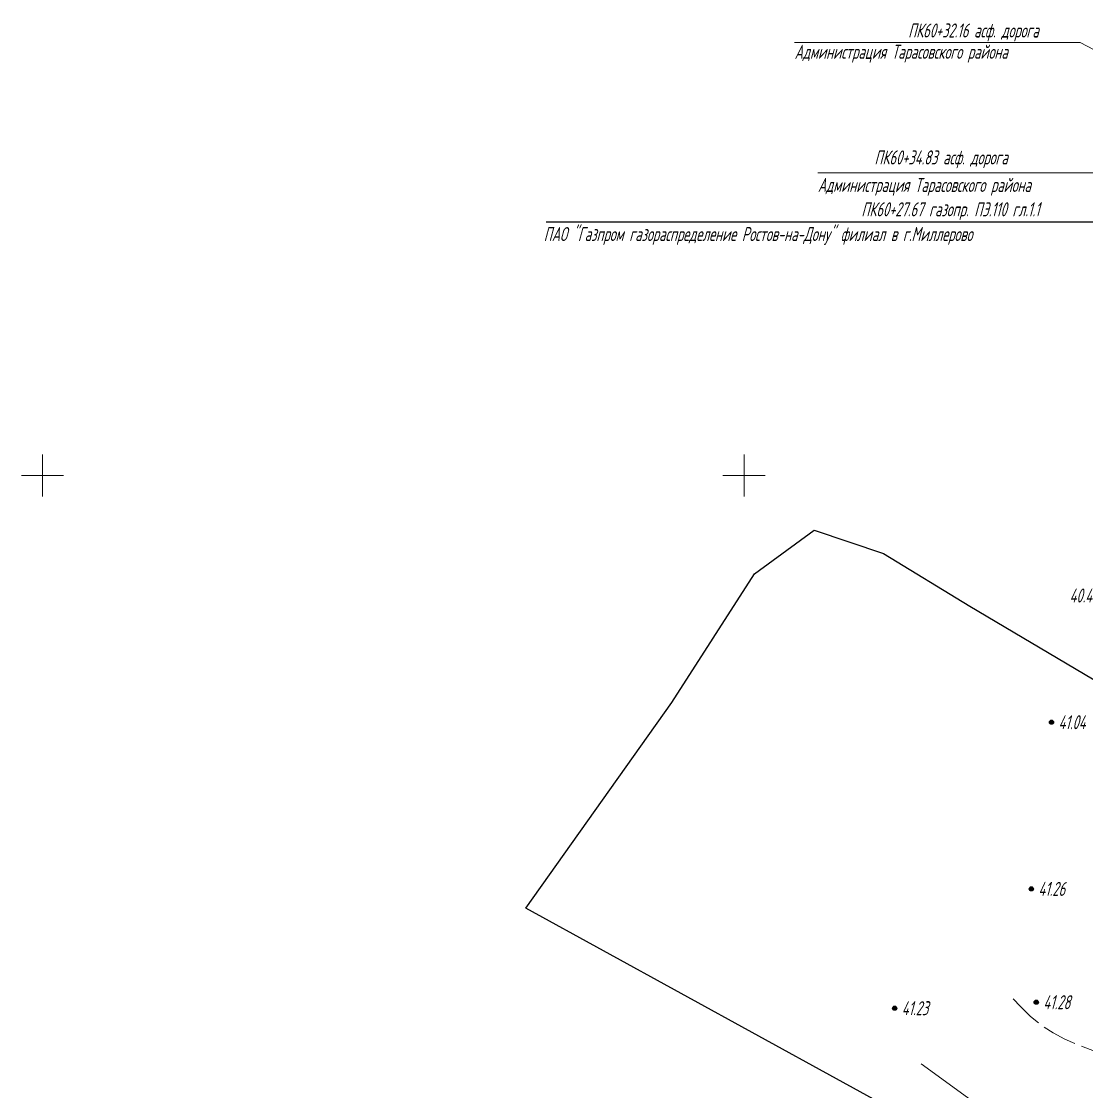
# Model space of a CAD drawing. Extents: x 2208637 to 2213412, y 575334 to 577367.
# Drawn here: x 2211098.5 to 2211174.4, y 576806.1 to 576882.3 of the extents above; entities that cross this region are included whole.
import ezdxf
from ezdxf.enums import TextEntityAlignment as Align

# ---------------------------------------------------------------- set-up
doc = ezdxf.new("R2010")
doc.units = 0
doc.header["$LTSCALE"] = 0.5
doc.linetypes.add('500_329_3', pattern=[6, 5, -1])
doc.layers.get('0').update_dxf_attribs({"lineweight": 25})
for name, color, linetype, lineweight in [('ИИ_ГАЗОПРОВОДЫ', 150, 'Continuous', 25), ('ИИ_ГОРИЗОНТАЛИ_ОСН', 32, 'Continuous', 15), ('ИИ_ГРАНИЦЫ_ЗЕМЛЕПОЛЬЗОВАТЕЛЕЙ', 7, 'Continuous', 25), ('ИИ_ДОРОГИ_АД', 7, 'Continuous', 25), ('ИИ_КООРДИНАТНАЯ_СЕТКА', 3, 'Continuous', 25), ('ИИ_ОГРАДЫ', 7, 'Continuous', 25), ('ИИ_ОТМЕТКИ', 7, 'Continuous', 25)]:
    doc.layers.add(name, color=color, linetype=linetype, lineweight=lineweight)
doc.styles.add('D431', font='', dxfattribs={"height": 1})
doc.styles.add('GOST 2.304', font='cs_gost2304.shx', dxfattribs={"width": 0.8, "oblique": 15})
doc.styles.get('D431').set_extended_font_data('D431', italic=True)
doc.linetypes.add('2000_475_1', pattern='A,3,[1,Topography.shx,S=0.5,R=90,X=0,Y=0],0', length=3)
doc.linetypes.add('2000_485_1', pattern='A,34.5,[1,Topography.shx,S=1.5,R=120,X=0.5,Y=-0.87],-0.01,[1,Topography.shx,S=1.5,R=0,X=-0.25,Y=0.43],0,[3,Topography.shx,S=1,R=0,X=0.5,Y=0],-0.01,[1,Topography.shx,S=1.5,R=60,X=0.5,Y=-0.87],-1,34.5', length=70.02)

# ---------------------------------------------------------------- blocks, each defined once
blk = doc.blocks.new('500_12')
at = {"color": 0, "linetype": 'Continuous', "lineweight": -2, "flags": 128}
for points in [[(0, 3), (0, -3)], [(-3, 0), (3, 0)]]:
    blk.add_lwpolyline(points, dxfattribs=at)
at = {"color": 7, "linetype": 'Continuous', "lineweight": -2, "style": 'D431'}
blk.add_attdef('Вертикальная_подпись', (-0.5, 0.5), '', height=2, rotation=90, dxfattribs=at)
blk.add_attdef('Горизонтальная_подпись', (0.5, 0.5), '', height=2, dxfattribs=at)
blk = doc.blocks.new('500_330_1')
at = {"linetype": 'Continuous', "lineweight": -2}
h = blk.add_hatch(color=0, dxfattribs=at)
h.dxf.hatch_style = 1
edge = h.paths.add_edge_path()
edge.add_arc((0, 0), 0.3, 0, 360)
at = {"color": 0, "linetype": 'Continuous', "lineweight": -2}
blk.add_circle((0, 0), 0.3, dxfattribs=at)
at = {"color": 0, "linetype": 'Continuous', "lineweight": -2, "style": 'GOST 2.304', "flags": 1}
for tag, p in [('Номер', (-1, -1)), ('Номер_рабочей_станции', (-1, -3.5))]:
    blk.add_attdef(tag, text='', height=2, dxfattribs=at).set_placement(p, align=Align.RIGHT)
at = {"color": 0, "linetype": 'Continuous', "lineweight": -2, "style": 'GOST 2.304'}
blk.add_attdef('Высота', (1, -1), '', height=2, dxfattribs=at)
at = {"color": 0, "linetype": 'Continuous', "lineweight": -2, "style": 'GOST 2.304', "flags": 1}
blk.add_attdef('Код', (0, -3.5), '', height=2, dxfattribs=at)
blk = doc.blocks.new('PD7E29FB7921E4EA9B9E6094250D61F')
at = {"color": 0, "linetype": '2000_485_1', "lineweight": -2, "flags": 128}
blk.add_lwpolyline([(2211134.45, 576819.17), (2211144.86, 576833.83), (2211150.75, 576843), (2211154.99, 576846.09), (2211159.93, 576844.44), (2211166.09, 576840.68), (2211208, 576815.87), (2211189.79, 576788.76)], close=True, dxfattribs=at)
at = {"color": 0, "lineweight": -2, "flags": 1}
for tag in ['Адрес (местоположение) участка', 'Дата постановки на учет', 'Тип объекта', 'Статус записи о ЗУ по справочнику', 'Кадастровый номер, обозначение, учетный номер объекта', 'Кадастровый номер квартала', 'Вид разрешенного использования по классификатору', 'Площадь, кв.м', 'Категория земель', 'Вид использования по документу', 'Кадастровая стоимость']:
    blk.add_attdef(tag, (0, 0), '', height=0.2, dxfattribs=at)

msp = doc.modelspace()

# ---------------------------------------------------------------- linework, layer by layer
at = {"layer": 'ИИ_ГАЗОПРОВОДЫ', "flags": 128}
msp.add_lwpolyline([(2211186.516, 576871.351), (2211175.092, 576868.054), (2211135.89, 576868.054)], dxfattribs=at)
at = {"layer": 'ИИ_ГОРИЗОНТАЛИ_ОСН', "color": 32, "linetype": '500_329_3', "lineweight": 20, "elevation": 41.25, "flags": 128}
msp.add_lwpolyline([(2211169.182, 576812.72), (2211169.69, 576812.159), (2211170.404, 576811.456), (2211171.197, 576810.813), (2211172.022, 576810.281), (2211172.852, 576809.844), (2211173.661, 576809.483), (2211175.7, 576808.693), (2211176.164, 576808.47), (2211176.71, 576808.084), (2211177.533, 576807.334), (2211177.86, 576807.13), (2211178.138, 576807.043), (2211178.461, 576807.027), (2211178.747, 576807.07), (2211179.022, 576807.161), (2211179.375, 576807.347), (2211179.797, 576807.675), (2211180.205, 576808.095), (2211180.604, 576808.593), (2211181, 576809.152), (2211181.322, 576809.734), (2211181.607, 576810.435), (2211181.853, 576811.192), (2211182.06, 576811.942), (2211182.443, 576813.518), (2211182.576, 576813.875), (2211182.708, 576814.169), (2211182.781, 576814.443), (2211182.738, 576814.745), (2211182.553, 576814.955), (2211182.167, 576815.211), (2211181.013, 576815.892), (2211180.353, 576816.333), (2211179.708, 576816.851), (2211179.132, 576817.454), (2211178.604, 576818.123), (2211178.086, 576818.821), (2211177.618, 576819.533), (2211177.234, 576820.241), (2211176.973, 576820.928), (2211176.877, 576821.451), (2211176.883, 576821.822), (2211176.928, 576822.057), (2211177.012, 576822.279), (2211177.142, 576822.484), (2211177.415, 576822.755), (2211177.893, 576823.059), (2211178.608, 576823.359), (2211179.364, 576823.589), (2211180.628, 576823.916), (2211180.948, 576824.051), (2211181.218, 576824.265), (2211181.431, 576824.461), (2211181.584, 576824.683), (2211181.672, 576824.972), (2211181.658, 576825.186), (2211181.572, 576825.421), (2211181.165, 576826.212), (2211181.053, 576826.677), (2211181.145, 576827.091), (2211181.511, 576827.75), (2211181.504, 576828.08), (2211181.269, 576828.334), (2211180.816, 576828.609), (2211180.251, 576828.887), (2211179.189, 576829.36), (2211178.899, 576829.515), (2211178.661, 576829.726), (2211178.491, 576829.919), (2211178.253, 576830.131), (2211178.006, 576830.286), (2211177.425, 576830.578), (2211177.074, 576830.785), (2211176.711, 576831.07), (2211176.495, 576831.271)], dxfattribs=at)
at = {"layer": 'ИИ_ДОРОГИ_АД', "lineweight": 20, "flags": 128}
for points in [[(2211182.344, 576876.457), (2211173.957, 576880.854), (2211153.602, 576880.854)], [(2211183.341, 576871.345), (2211175.26, 576871.548), (2211155.261, 576871.548)]]:
    msp.add_lwpolyline(points, dxfattribs=at)
at = {"layer": 'ИИ_ОГРАДЫ', "linetype": '2000_475_1', "lineweight": 20, "flags": 128}
msp.add_lwpolyline([(2211162.622, 576808.075), (2211168.265, 576803.967), (2211175.984, 576798.346), (2211187.337, 576790.079), (2211198.61, 576781.87), (2211202.273, 576779.203), (2211205.78, 576783.95), (2211213.97, 576795.91), (2211217.167, 576801.007), (2211219.283, 576803.789), (2211220.81, 576806.45), (2211220.79, 576809.08), (2211215.99, 576812.01), (2211210.26, 576815.345), (2211206.96, 576817.52), (2211203.574, 576819.431), (2211198.15, 576822.61), (2211192.726, 576825.789), (2211186.43, 576829.23), (2211182.45, 576831.68), (2211176.847, 576834.872)], dxfattribs=at)

# ---------------------------------------------------------------- block references
at = {"layer": 'ИИ_КООРДИНАТНАЯ_СЕТКА', "color": 3, "lineweight": 20, "xscale": 0.5, "yscale": 0.5, "zscale": 0.5}
for p in [(2211100, 576850), (2211150, 576850)]:
    msp.add_blockref('500_12', p, dxfattribs=at)

# ---------------------------------------------------------------- wipeouts: each hides what was drawn before it
at = {"lineweight": 0}
for points, layer in [([(2211159.342, 576872.087), (2211171.649, 576872.087), (2211171.649, 576873.285), (2211159.342, 576873.285)], 'ИИ_ДОРОГИ_АД'), ([(2211173.314, 576840.876), (2211176.175, 576840.876), (2211176.175, 576842.016), (2211173.314, 576842.016)], 'ИИ_ОТМЕТКИ')]:
    msp.add_wipeout(points, dxfattribs=at).dxf.layer = layer

# ---------------------------------------------------------------- next in the draw order: block references
at = {"layer": 'ИИ_ОТМЕТКИ'}
ref = msp.add_blockref('500_330_1', (2211176.4, 576840.61, 40.49), dxfattribs=dict(at, xscale=0.5, yscale=0.5, zscale=0.5))
ref.add_attrib('Высота', '40.49', (2211173.197, 576840.946), dxfattribs={"layer": '0', "color": 0, "linetype": 'Continuous', "lineweight": -2, "height": 1, "style": 'GOST 2.304', "oblique": 15, "width": 0.8})

# ---------------------------------------------------------------- next in the draw order: texts
at = {"layer": 'ИИ_ДОРОГИ_АД', "lineweight": 20, "ltscale": 0.5, "style": 'GOST 2.304', "oblique": 15, "width": 0.8}
msp.add_text('ПК60+34.83 асф. дорога', height=1, dxfattribs=at).set_placement((2211159.292, 576872.157, 40.75))

# ---------------------------------------------------------------- next in the draw order: wipeouts: each hides what was drawn before it
at = {"lineweight": 0}
for points, layer in [([(2211158.411, 576868.39), (2211174.779, 576868.39), (2211174.779, 576869.607), (2211158.411, 576869.607)], 'ИИ_ГАЗОПРОВОДЫ'), ([(2211135.775, 576866.627), (2211175.003, 576866.627), (2211175.003, 576867.798), (2211135.775, 576867.798)], 'ИИ_ГАЗОПРОВОДЫ'), ([(2211153.656, 576879.612), (2211173.484, 576879.612), (2211173.484, 576880.783), (2211153.656, 576880.783)], 'ИИ_ДОРОГИ_АД'), ([(2211155.306, 576870.125), (2211175.133, 576870.125), (2211175.133, 576871.296), (2211155.306, 576871.296)], 'ИИ_ДОРОГИ_АД'), ([(2211172.527, 576831.85), (2211175.007, 576831.85), (2211175.007, 576832.99), (2211172.527, 576832.99)], 'ИИ_ОТМЕТКИ'), ([(2211171.089, 576819.974), (2211173.63, 576819.974), (2211173.63, 576821.191), (2211171.089, 576821.191)], 'ИИ_ОТМЕТКИ'), ([(2211161.353, 576811.472), (2211163.974, 576811.472), (2211163.974, 576812.69), (2211161.353, 576812.69)], 'ИИ_ОТМЕТКИ'), ([(2211171.441, 576811.899), (2211174.062, 576811.899), (2211174.062, 576813.117), (2211171.441, 576813.117)], 'ИИ_ОТМЕТКИ')]:
    msp.add_wipeout(points, dxfattribs=at).dxf.layer = layer

# ---------------------------------------------------------------- next in the draw order: block references
at = {"layer": 'ИИ_ГРАНИЦЫ_ЗЕМЛЕПОЛЬЗОВАТЕЛЕЙ'}
ref = msp.add_blockref('PD7E29FB7921E4EA9B9E6094250D61F', (0, 0), dxfattribs=at)
ref.add_attrib('Кадастровый номер, обозначение, учетный номер объекта', '61:37:0100101:102', (2211176.716, 576802.132), dxfattribs={"layer": '0', "color": 0, "lineweight": -2, "height": 1, "style": 'GOST 2.304', "oblique": 15, "width": 0.8})
at = {"layer": 'ИИ_ОТМЕТКИ'}
ref = msp.add_blockref('500_330_1', (2211171.91, 576832.42, 41.04), dxfattribs=dict(at, xscale=0.5, yscale=0.5, zscale=0.5))
ref.add_attrib('Высота', '41.04', (2211172.41, 576831.92, 41.04), dxfattribs={"layer": '0', "color": 0, "linetype": 'Continuous', "lineweight": -2, "height": 1, "style": 'GOST 2.304', "oblique": 15, "width": 0.8})
ref = msp.add_blockref('500_330_1', (2211170.472, 576820.544, 41.259), dxfattribs=dict(at, xscale=0.5, yscale=0.5, zscale=0.5))
ref.add_attrib('Высота', '41.26', (2211170.972, 576820.044), dxfattribs={"layer": '0', "color": 0, "linetype": 'Continuous', "lineweight": -2, "height": 1, "style": 'GOST 2.304', "oblique": 15, "width": 0.8})
ref = msp.add_blockref('500_330_1', (2211160.736, 576812.042, 41.226), dxfattribs=dict(at, xscale=0.5, yscale=0.5, zscale=0.5))
ref.add_attrib('Высота', '41.23', (2211161.236, 576811.542), dxfattribs={"layer": '0', "color": 0, "linetype": 'Continuous', "lineweight": -2, "height": 1, "style": 'GOST 2.304', "oblique": 15, "width": 0.8})
ref = msp.add_blockref('500_330_1', (2211170.824, 576812.469, 41.277), dxfattribs=dict(at, xscale=0.5, yscale=0.5, zscale=0.5))
ref.add_attrib('Высота', '41.28', (2211171.324, 576811.969, -27.518), dxfattribs={"layer": '0', "color": 0, "linetype": 'Continuous', "lineweight": -2, "height": 1, "style": 'GOST 2.304', "oblique": 15, "width": 0.8})

# ---------------------------------------------------------------- next in the draw order: texts
at = {"layer": 'ИИ_ГАЗОПРОВОДЫ', "ltscale": 2, "style": 'GOST 2.304', "oblique": 15, "width": 0.8}
for s, p in [('ПК60+27.67 газопр. ПЭ.110 гл.1.1', (2211158.361, 576868.46, 40.72)), ('ПАО "Газпром газораспределение Ростов-на-Дону" филиал в г.Миллерово', (2211135.725, 576866.697))]:
    msp.add_text(s, height=1, dxfattribs=at).set_placement(p)
at = {"layer": 'ИИ_ДОРОГИ_АД', "lineweight": 20, "ltscale": 0.5, "style": 'GOST 2.304', "oblique": 15, "width": 0.8}
for p in [(2211153.606, 576879.682), (2211155.256, 576870.195)]:
    msp.add_text('Администрация Тарасовского района', height=1, dxfattribs=at).set_placement(p)

# ---------------------------------------------------------------- next in the draw order: wipeouts: each hides what was drawn before it
at = {"lineweight": 0}
msp.add_wipeout([(2211161.745, 576881.131), (2211173.813, 576881.131), (2211173.813, 576882.348), (2211161.745, 576882.348)], dxfattribs=at).dxf.layer = 'ИИ_ДОРОГИ_АД'

# ---------------------------------------------------------------- next in the draw order: texts
at = {"layer": 'ИИ_ДОРОГИ_АД', "lineweight": 20, "ltscale": 0.5, "style": 'GOST 2.304', "oblique": 15, "width": 0.8}
msp.add_text('ПК60+32.16 асф. дорога', height=1, dxfattribs=at).set_placement((2211161.695, 576881.201, 40.75))

doc.saveas('drawing.dxf')
